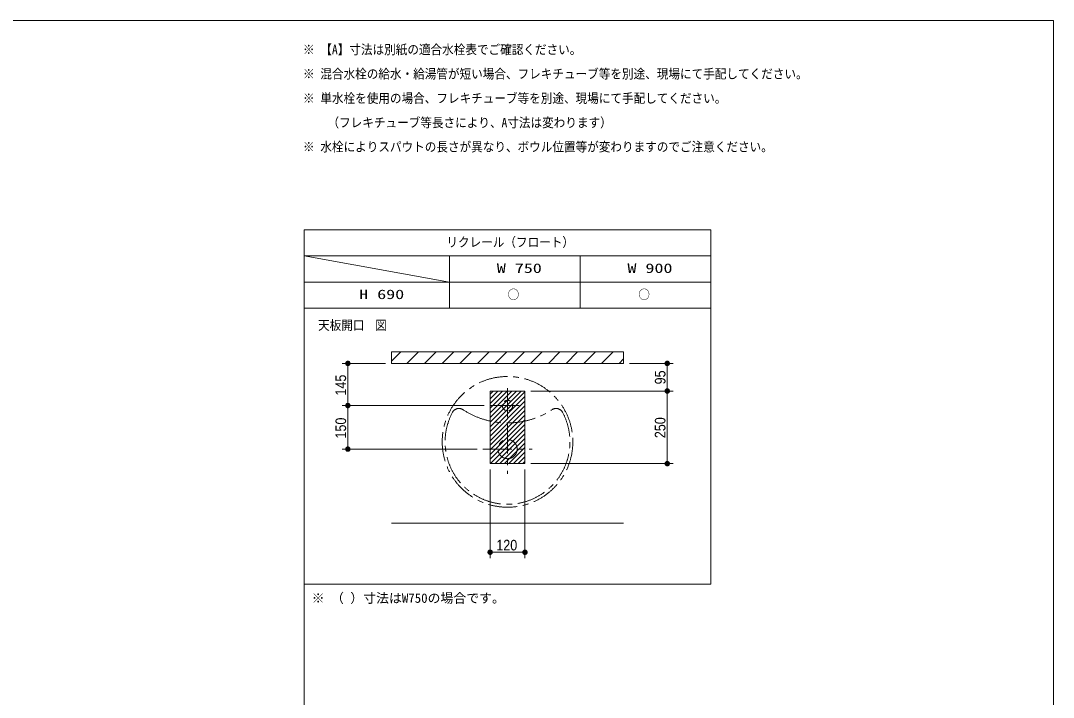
# Model space of a CAD drawing. Units: millimetres, scale not verified. Extents: x -6062 to 6062, y -3045 to 3045.
# Drawn here: x -1344 to 2212, y 440 to 2770 of the extents above; entities that cross this region are included whole.
import ezdxf
from ezdxf.enums import TextEntityAlignment as Align

# ---------------------------------------------------------------- set-up
doc = ezdxf.new("R2010")
doc.units = ezdxf.units.MM
doc.header["$LTSCALE"] = 20
doc.linetypes.add('CHAIN1', pattern=[8, 5, -1, 1, -1])
doc.linetypes.add('DASHED1', pattern=[1.8, 1.2, -0.6])
for name, color, linetype, lineweight in [('0-0_1図面枠', 7, 'Continuous', 9), ('0-3_0', 7, 'Continuous', 9), ('0-4_2寸法-1', 7, 'Continuous', 9), ('0-7_3一般', 7, 'Continuous', 9)]:
    doc.layers.add(name, color=color, linetype=linetype, lineweight=lineweight)
doc.styles.add('ＭＳ ゴシック', font='')
doc.styles.add('ＭＳ Ｐゴシック', font='')
doc.styles.get('ＭＳ ゴシック').set_extended_font_data('MS Gothic')
doc.styles.get('ＭＳ Ｐゴシック').set_extended_font_data('MS PGothic')

# ---------------------------------------------------------------- blocks, each defined once
blk = doc.blocks.new('グループ-2')
at = {"layer": '0-0_1図面枠'}
blk.add_lwpolyline([(-80000, 55400), (80000, 55400), (80000, -55400), (-80000, -55400)], close=True, dxfattribs=at)
blk = doc.blocks.new('図面枠')
at = {"layer": '0-0_1図面枠'}
blk.add_blockref('グループ-2', (0, 0), dxfattribs=at)
blk = doc.blocks.new('グループ-4')
at = {"layer": '0-0_1図面枠'}
for p, q in [((28400, 41000), (28400, -48600)), ((56400, 39200), (28400, 39200)), ((28400, 39200), (38400, 37400)), ((38400, 35600), (38400, 39200)), ((47400, 35600), (47400, 39200)), ((28400, 37400), (56400, 37400))]:
    blk.add_line(p, q, dxfattribs=at)
for points in [[(28400, 41000), (56400, 41000), (56400, 35600), (28400, 35600)], [(28400, 35600), (56400, 35600), (56400, 16600), (28400, 16600)]]:
    blk.add_lwpolyline(points, close=True, dxfattribs=at)
blk = doc.blocks.new('_Dot')
at = {"layer": '0-3_0'}
for p, q in [((-10, 0), (-20, 0)), ((9.78, 2), (-9.78, 2)), ((7.99, 6), (-7.99, 6)), ((9.16, -3.98), (-9.16, -3.98)), ((6, -7.98), (-6, -7.98))]:
    blk.add_line(p, q, dxfattribs=at)
for points in [[(10, 0), (9.92, 1.25), (9.69, 2.49), (9.3, 3.68), (8.76, 4.82), (8.09, 5.88), (7.29, 6.85), (6.37, 7.71), (5.36, 8.44), (4.26, 9.05), (3.09, 9.51), (1.87, 9.82), (0.63, 9.98), (-0.63, 9.98), (-1.87, 9.82), (-3.09, 9.51), (-4.26, 9.05), (-5.36, 8.44), (-6.37, 7.71), (-7.29, 6.85), (-8.09, 5.88), (-8.76, 4.82), (-9.3, 3.68), (-9.69, 2.49), (-9.92, 1.25), (-10, 0), (0, 0)], [(-10, 0), (-9.92, -1.25), (-9.69, -2.49), (-9.3, -3.68), (-8.76, -4.82), (-8.09, -5.88), (-7.29, -6.85), (-6.37, -7.71), (-5.36, -8.44), (-4.26, -9.05), (-3.09, -9.51), (-1.87, -9.82), (-0.63, -9.98), (0.63, -9.98), (1.87, -9.82), (3.09, -9.51), (4.26, -9.05), (5.36, -8.44), (6.37, -7.71), (7.29, -6.85), (8.09, -5.88), (8.76, -4.82), (9.3, -3.68), (9.69, -2.49), (9.92, -1.25), (10, 0), (0, 0)]]:
    blk.add_lwpolyline(points, close=True, dxfattribs=at)

msp = doc.modelspace()

# ---------------------------------------------------------------- linework, layer by layer
at = {"layer": '0-4_2寸法-1'}
for p, q in [((-87.5, 1590), (-237.5, 1590)), ((-217.5, 1460.01), (-217.5, 1574.99)), ((752.5, 1590), (902.5, 1590)), ((882.5, 1510.01), (882.5, 1574.99)), ((412.5, 1495), (902.5, 1495)), ((412.5, 1495), (902.5, 1495)), ((882.5, 1260.01), (882.5, 1479.99)), ((252.5, 1445), (-237.5, 1445)), ((252.5, 1445), (-237.5, 1445)), ((-217.5, 1429.99), (-217.5, 1310.01)), ((227.5, 1295), (-237.5, 1295)), ((412.5, 1245), (902.5, 1245)), ((272.5, 1225), (272.5, 920)), ((392.5, 1225), (392.5, 920)), ((377.49, 940), (287.51, 940))]:
    msp.add_line(p, q, dxfattribs=at)
at = {"layer": '0-7_3一般'}
for p, q in [((-67.5, 1598.08), (-35.58, 1630)), ((-14.62, 1590), (25.38, 1630)), ((46.34, 1590), (86.34, 1630)), ((107.3, 1590), (147.3, 1630)), ((168.26, 1590), (208.26, 1630)), ((229.22, 1590), (269.22, 1630)), ((290.18, 1590), (330.18, 1630)), ((351.14, 1590), (391.14, 1630)), ((412.1, 1590), (452.1, 1630)), ((473.06, 1590), (513.06, 1630)), ((534.02, 1590), (574.02, 1630)), ((594.98, 1590), (634.98, 1630)), ((655.94, 1590), (695.94, 1630)), ((716.9, 1590), (732.5, 1605.6)), ((-67.5, 1590), (732.5, 1590)), ((272.5, 1484), (283.5, 1495)), ((272.5, 1468), (299.5, 1495)), ((272.5, 1452), (315.5, 1495)), ((272.5, 1436), (331.5, 1495)), ((272.5, 1420), (347.5, 1495)), ((272.5, 1404), (363.5, 1495)), ((272.5, 1388), (379.5, 1495)), ((272.5, 1372), (392.5, 1492)), ((272.5, 1356), (392.5, 1476)), ((272.5, 1340), (392.5, 1460)), ((272.5, 1324), (392.5, 1444)), ((272.5, 1308), (392.5, 1428)), ((272.5, 1292), (392.5, 1412)), ((272.5, 1276), (392.5, 1396)), ((272.5, 1260), (392.5, 1380)), ((273.5, 1245), (392.5, 1364)), ((289.5, 1245), (392.5, 1348)), ((305.5, 1245), (392.5, 1332)), ((321.5, 1245), (392.5, 1316)), ((337.5, 1245), (392.5, 1300)), ((353.5, 1245), (392.5, 1284)), ((369.5, 1245), (392.5, 1268)), ((385.5, 1245), (392.5, 1252)), ((-67.5, 1040), (732.5, 1040))]:
    msp.add_line(p, q, dxfattribs=at)
at = {"layer": '0-7_3一般', "linetype": 'CHAIN1'}
for p, q in [((332.5, 1505), (332.5, 1385)), ((272.5, 1445), (392.5, 1445)), ((332.5, 1380), (332.5, 1210)), ((247.5, 1295), (417.5, 1295))]:
    msp.add_line(p, q, dxfattribs=at)
at = {"layer": '0-7_3一般'}
for points in [[(-67.5, 1630), (732.5, 1630), (732.5, 1590), (-67.5, 1590)], [(272.5, 1495), (392.5, 1495), (392.5, 1245), (272.5, 1245)], [(272.5, 1495), (392.5, 1495), (392.5, 1245), (272.5, 1245)]]:
    msp.add_lwpolyline(points, close=True, dxfattribs=at)
at = {"layer": '0-7_3一般', "linetype": 'CHAIN1'}
for centre, radius in [((332.5, 1320), 225), ((332.5, 1295), 33)]:
    msp.add_circle(centre, radius, dxfattribs=at)
at = {"layer": '0-7_3一般', "linetype": 'DASHED1'}
msp.add_circle((332.5, 1445), 18, dxfattribs=at)
at = {"layer": '0-7_3一般', "linetype": 'CHAIN1'}
for centre, radius, start, end in [((165.17, 1410), 25, 56.72696, 151.72629), ((332.5, 1665), 280, 236.72696, 304.07792), ((499.83, 1410), 25, 28.27371, 123.27304), ((332.5, 1320), 215, 151.72629, 28.27371)]:
    msp.add_arc(centre, radius, start, end, dxfattribs=at)

# ---------------------------------------------------------------- block references
at = {"layer": '0-0_1図面枠', "xscale": 0.05, "yscale": 0.05}
for name in ['図面枠', 'グループ-4']:
    msp.add_blockref(name, (-1787.5, 0), dxfattribs=at)
at = {"layer": '0-4_2寸法-1', "xscale": 0.7503418, "yscale": 0.7503418}
for p, rotation in [((-217.5, 1590), 90), ((882.5, 1590), 90), ((882.5, 1495), 270), ((882.5, 1495), 90), ((-217.5, 1445), 270), ((-217.5, 1445), 90), ((-217.5, 1295), 270), ((882.5, 1245), 270), ((272.5, 940), 180)]:
    msp.add_blockref('_Dot', p, dxfattribs=dict(at, rotation=rotation))
msp.add_blockref('_Dot', (392.5, 940), dxfattribs=at)

# ---------------------------------------------------------------- texts
at = {"layer": '0-0_1図面枠', "style": 'ＭＳ ゴシック'}
for s, width, p in [('※ 【A】寸法は別紙の適合水栓表でご確認ください。', 0.9, (-372.1, 2644.66)), ('※ 混合水栓の給水・給湯管が短い場合、フレキチューブ等を別途、現場にて手配してください。', 0.9, (-372.1, 2560.96)), ('※ 単水栓を使用の場合、フレキチューブ等を別途、現場にて手配してください。', 0.9, (-372.1, 2477.03)), ('\u3000\u3000（フレキチューブ等長さにより、A寸法は変わります）', 0.9, (-367.5, 2393.1)), ('※ 水栓によりスパウトの長さが異なり、ボウル位置等が変わりますのでご注意ください。', 0.9, (-372.1, 2309.78)), ('リクレール（フロート）', 0.9, (121.75, 1981.54)), ('W 750', 1.4, (295.55, 1891.74)), ('W 900', 1.4, (745.55, 1891.74)), ('H 690', 1.4, (-178.49, 1801.74)), ('○', 0.9, (332.91, 1801.25)), ('○', 0.9, (782.91, 1801.25)), ('天板開口', 0.9, (-320, 1695.64)), ('図', 0.9, (-123.27, 1695.64))]:
    msp.add_text(s, height=32.55, dxfattribs=dict(at, width=width)).set_placement(p, align=Align.BOTTOM_LEFT)
msp.add_text('※ （ ）寸法はW750の場合です。', height=32.55, dxfattribs=at).set_placement((-342.1, 756.01), align=Align.BOTTOM_LEFT)
at = {"layer": '0-4_2寸法-1', "style": 'ＭＳ Ｐゴシック', "width": 0.9}
for s, p in [('145', (-212.54, 1479.28)), ('95', (887.56, 1517.81)), ('150', (-212.54, 1331.39)), ('250', (887.46, 1332.72))]:
    msp.add_text(s, height=36.66, rotation=90, dxfattribs=at).set_placement(p, align=Align.BOTTOM_LEFT)
msp.add_text('120', height=36.66, dxfattribs=at).set_placement((293.89, 935.04), align=Align.BOTTOM_LEFT)

doc.saveas('drawing.dxf')
